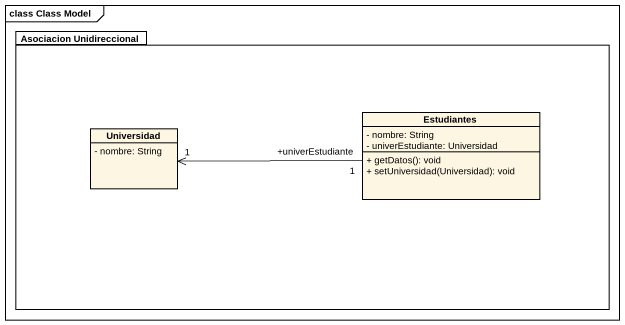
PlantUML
@startuml
mainframe class Class Model
hide circle
hide empty members
skinparam classAttributeIconSize 0
package "Asociacion Unidireccional" as Asociacion_Unidireccional {
  class Estudiantes {
    - nombre: String
    - univerEstudiante: Universidad
    + getDatos(): void
    + setUniversidad(Universidad): void
  }
  class Universidad {
    - nombre: String
  }
}
Universidad "1" <-right- "+univerEstudiante\n1" Estudiantes
@enduml
